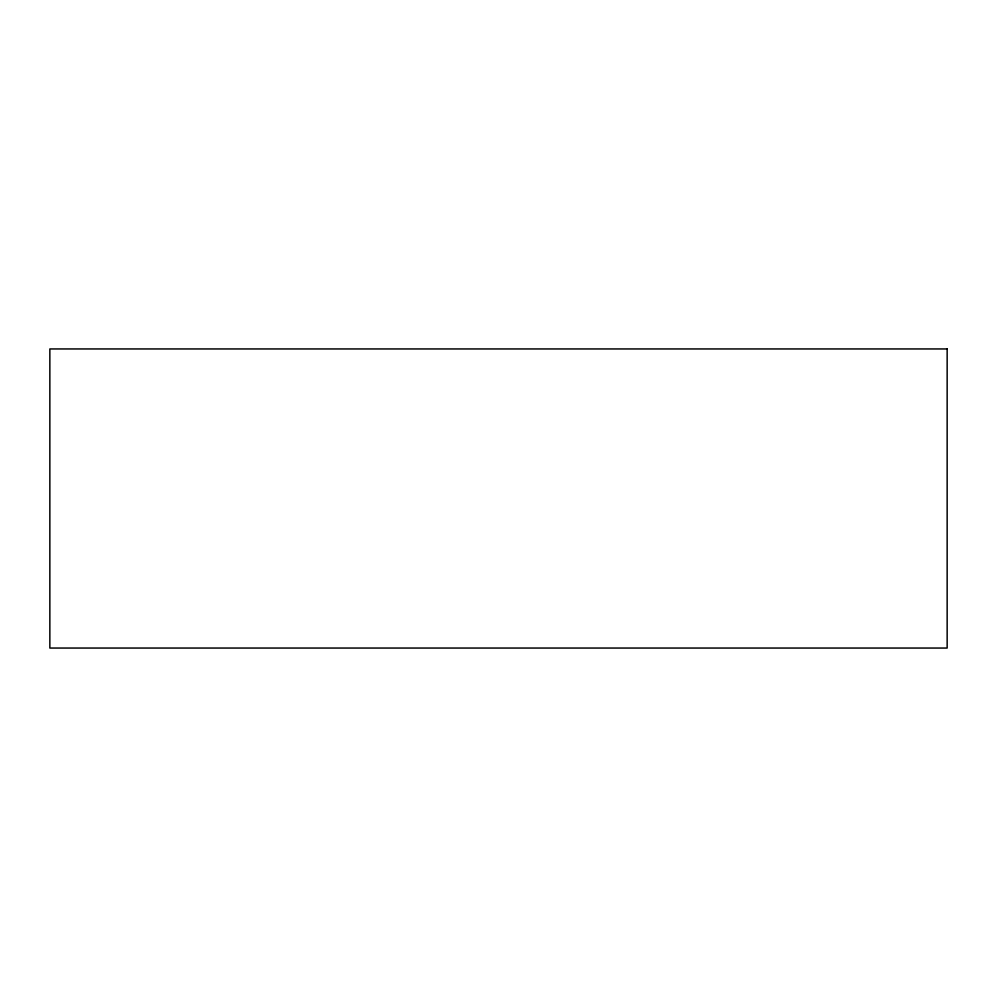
<?xml version="1.0" encoding="UTF-8"?>
<svg xmlns="http://www.w3.org/2000/svg" width="997" height="997" viewBox="0 0 997 997"><rect width="100%" height="100%" fill="white"/><g stroke="black" fill="none" stroke-linecap="round" stroke-linejoin="round"><path stroke-width="1.5" d="M947.15 348.95L49.85 348.95L49.85 648.05L947.15 648.05L947.15 348.95"/></g></svg>
